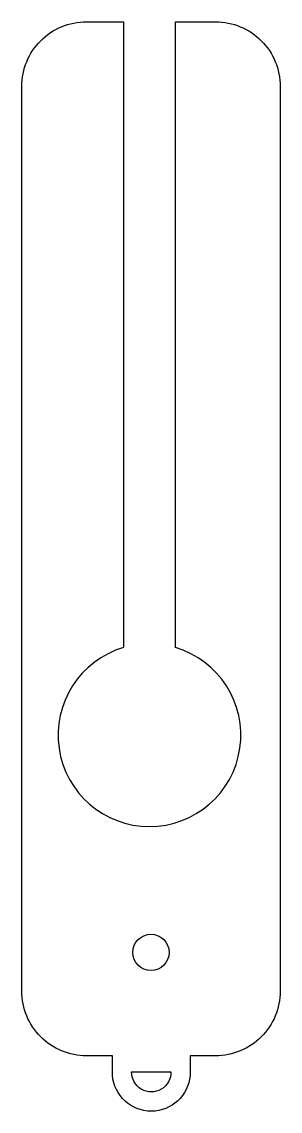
# Model space of a CAD drawing. Header units: millimetres. Extents: x -15 to 5, y -19.4 to 64.9.
import ezdxf

# ---------------------------------------------------------------- set-up
doc = ezdxf.new("R2010")
doc.units = ezdxf.units.MM
doc.layers.get('0').update_dxf_attribs({"linetype": 'CONTINUOUS'})

msp = doc.modelspace()

# ---------------------------------------------------------------- linework, layer by layer
for points in [[(-2.005, -16.653, -0.924978), (-8.005, -16.653), (-8.005, -15.137), (-10.027, -15.137, -0.414214), (-15.027, -10.137), (-15.027, 59.863, -0.414214), (-10.027, 64.863), (-7.148, 64.863), (-7.148, 16.449, 6.917581), (-3.143, 16.449), (-3.143, 64.863), (-0.027, 64.863, -0.414214), (4.973, 59.863), (4.973, -10.137, -0.414214), (-0.027, -15.137), (-2.005, -15.137)], [(-3.486, -16.374, -1.026126), (-6.523, -16.374)]]:
    msp.add_lwpolyline(points, format="xyb", close=True)
msp.add_circle((-5.027, -7.137), 1.4)

doc.saveas('drawing.dxf')
